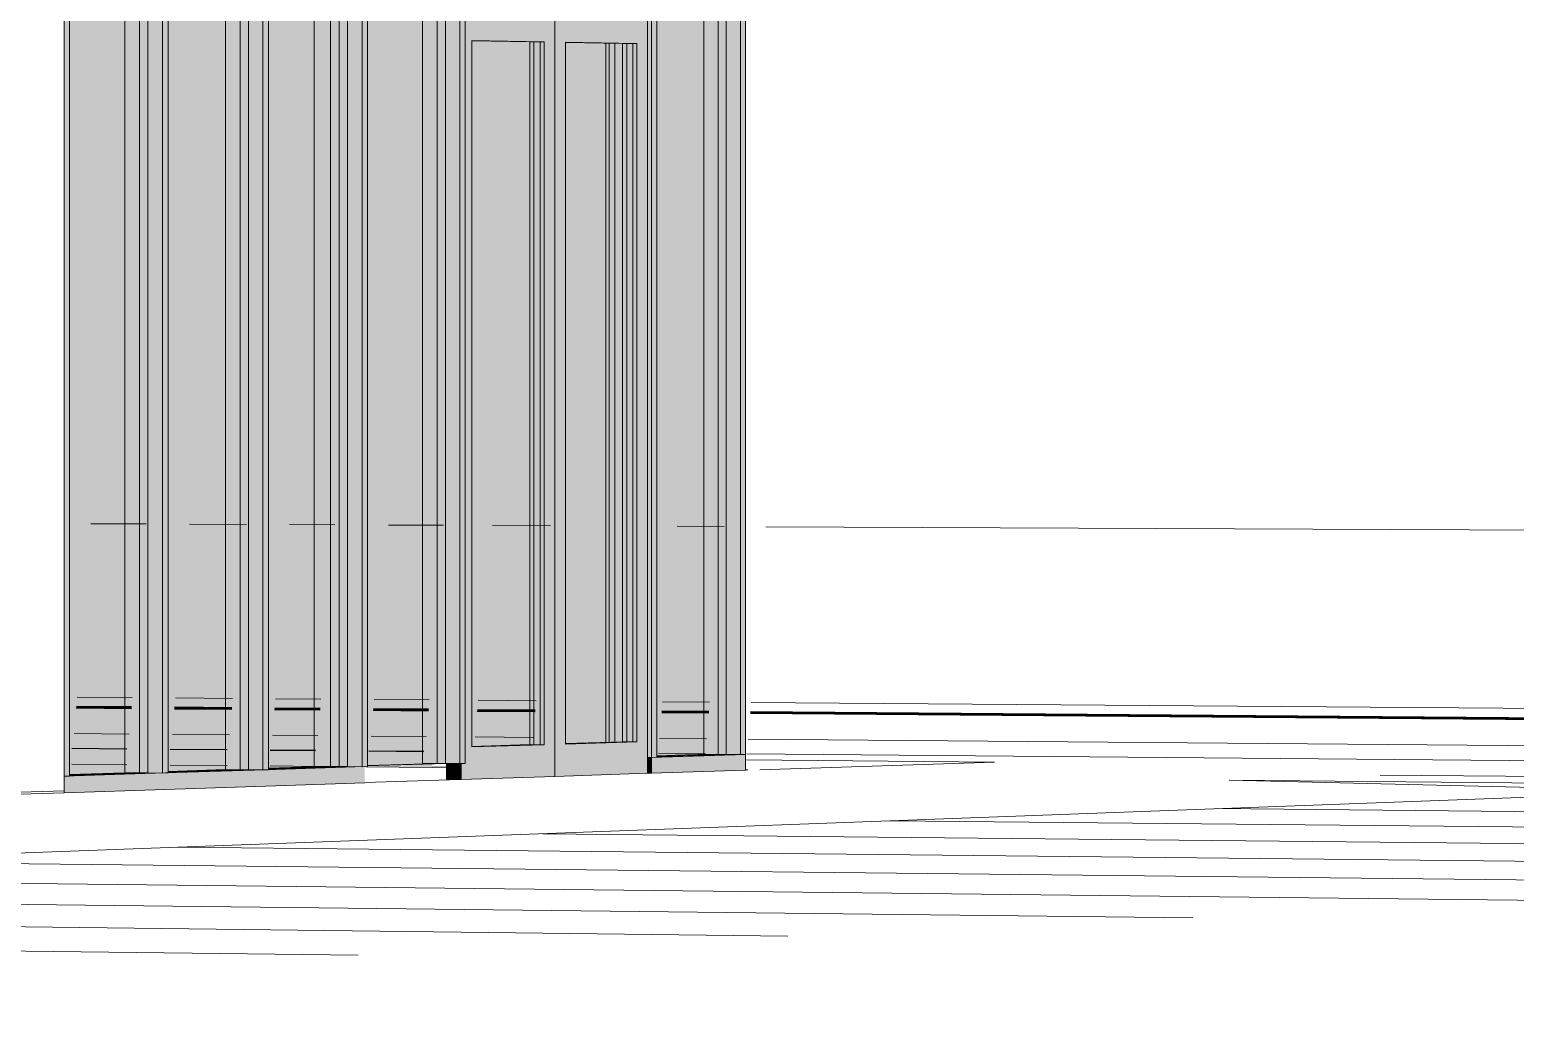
# Model space of a CAD drawing. Header units: inches. Extents: x 31155.6 to 31160.43, y 58.98 to 66.18.
# Drawn here: x 31159.108 to 31159.1615, y 59.9736 to 60.0096 of the extents above; entities that cross this region are included whole.
import ezdxf

# ---------------------------------------------------------------- set-up
doc = ezdxf.new("R2010")
doc.units = ezdxf.units.IN
doc.header["$MEASUREMENT"] = 0
doc.linetypes.add('Center 1_4_', pattern=[0.53125, 0.25, -0.09375, 0.09375, -0.09375])
doc.linetypes.add('Hidden', pattern=[0.28125, 0.1875, -0.09375])
for name, color, linetype, lineweight in [('A-DOOR', 31, 'Continuous', 13), ('A-FLOR-OTLN', 90, 'Continuous', 9), ('A-GLAZ-CURT', 52, 'Continuous', 9), ('A-GLAZ-CWMG', 51, 'Continuous', 9), ('A-PROP-SBCK', 71, 'Hidden', 50), ('A-WALL-PATT', 111, 'Continuous', 13), ('C-BLDG-PADS', 91, 'Continuous', 9), ('C-TOPO', 7, 'Continuous', 9), ('Conc', 7, 'Continuous', 9), ('EOP-PR', 4, 'Continuous', 9), ('L-SITE-WALL', 31, 'Continuous', 13), ('PAINT', 190, 'Continuous', 9), ('PROP', 3, 'Center 1_4_', 9), ('S-COLS', 52, 'Continuous', 9)]:
    doc.layers.add(name, color=color, linetype=linetype, lineweight=lineweight)

# ---------------------------------------------------------------- blocks, each defined once
blk = doc.blocks.new('FP_59-Looking South East')
at = {"layer": 'A-WALL-PATT', "lineweight": 9}
for p, q in [((-3883.240685, 60.011329), (-3883.240685, 60.026382)), ((-3883.240657, 60.026202), (-3883.240657, 60.026382)), ((-3883.23544, 60.025957), (-3883.240657, 60.026202)), ((-3883.240657, 60.026125), (-3883.23544, 60.025881)), ((-3883.240657, 59.996455), (-3883.240657, 60.026125)), ((-3883.23544, 60.025957), (-3883.23544, 60.026135)), ((-3883.23544, 59.996488), (-3883.23544, 60.025881)), ((-3883.235413, 60.011222), (-3883.235413, 60.026134)), ((-3883.230292, 60.011119), (-3883.230292, 60.025892)), ((-3883.230266, 60.025715), (-3883.230266, 60.025892)), ((-3883.225239, 60.02548), (-3883.230266, 60.025715)), ((-3883.230266, 60.025639), (-3883.225239, 60.025405)), ((-3883.230266, 59.996521), (-3883.230266, 60.025639)), ((-3883.225239, 60.02548), (-3883.225239, 60.025654)), ((-3883.225214, 60.011016), (-3883.225214, 60.025653)), ((-3883.225239, 59.996553), (-3883.225239, 60.025405)), ((-3883.220279, 60.025247), (-3883.220279, 60.02542)), ((-3883.220253, 60.025246), (-3883.220253, 60.025419)), ((-3883.215408, 60.025019), (-3883.215408, 60.02519)), ((-3883.215383, 60.025018), (-3883.215383, 60.02519)), ((-3883.210624, 60.024795), (-3883.210624, 60.024965)), ((-3883.210599, 60.024794), (-3883.210599, 60.024964)), ((-3883.205925, 60.024575), (-3883.205925, 60.024743)), ((-3883.205901, 60.024574), (-3883.205901, 60.024742)), ((-3883.201309, 60.024359), (-3883.201309, 60.024525)), ((-3883.201285, 60.024358), (-3883.201285, 60.024525)), ((-3883.196773, 60.024147), (-3883.196773, 60.024311)), ((-3883.19675, 60.024145), (-3883.19675, 60.024311)), ((-3883.240685, 60.011329), (-3883.242211, 60.01136)), ((-3883.240685, 60.011252), (-3883.242211, 60.011283)), ((-3883.240685, 59.981581), (-3883.240685, 60.011252)), ((-3883.230292, 60.011119), (-3883.235413, 60.011222)), ((-3883.235413, 59.981754), (-3883.235413, 60.011146)), ((-3883.230292, 60.011043), (-3883.235413, 60.011146)), ((-3883.230292, 59.981923), (-3883.230292, 60.011043)), ((-3883.22033, 60.010917), (-3883.225214, 60.011016)), ((-3883.225214, 59.98209), (-3883.225214, 60.010941)), ((-3883.22033, 60.010843), (-3883.225214, 60.010941)), ((-3883.23544, 59.996488), (-3883.240657, 59.996455)), ((-3883.240657, 59.996378), (-3883.23544, 59.996412)), ((-3883.240657, 59.981505), (-3883.240657, 59.996378)), ((-3883.23544, 59.981677), (-3883.23544, 59.996412)), ((-3883.225239, 59.996553), (-3883.230266, 59.996521)), ((-3883.230266, 59.996445), (-3883.225239, 59.996478)), ((-3883.230266, 59.981848), (-3883.230266, 59.996445)), ((-3883.225239, 59.982014), (-3883.225239, 59.996478)), ((-3883.235413, 59.981754), (-3883.230292, 59.981923)), ((-3883.225214, 59.98209), (-3883.22033, 59.982251)), ((-3883.242211, 59.981531), (-3883.240685, 59.981581))]:
    blk.add_line(p, q, dxfattribs=at)

msp = doc.modelspace()

# ---------------------------------------------------------------- hatches: boundary and pattern name
at = {"layer": 'A-DOOR'}
h = msp.add_hatch(color=256, dxfattribs=at)
h.paths.add_polyline_path([(31159.12357, 59.982658), (31159.126944, 59.98277), (31159.126944, 60.010339), (31159.12357, 60.010406), (31159.12357, 59.983)], flags=0)
h.paths.add_polyline_path([(31159.123956, 59.983825), (31159.123956, 60.009243), (31159.126563, 60.009197), (31159.126563, 59.983905)], flags=0)
h = msp.add_hatch(color=256, dxfattribs=at)
h.paths.add_polyline_path([(31159.126944, 59.98277), (31159.130276, 59.98288), (31159.130276, 60.010273), (31159.126944, 60.010339), (31159.126944, 59.983)], flags=0)
h.paths.add_polyline_path([(31159.127325, 59.983929), (31159.127325, 60.009184), (31159.129899, 60.009138), (31159.129899, 59.984008), (31159.128313, 59.983959)], flags=0)
at = {"layer": 'A-DOOR', "transparency": 33554496}
for points in [[(31159.123807, 59.983826), (31159.126415, 59.983906), (31159.126415, 60.009196), (31159.123807, 60.009242), (31159.123807, 59.990186)], [(31159.127177, 59.98393), (31159.129752, 59.984009), (31159.129752, 60.009138), (31159.127177, 60.009183), (31159.127177, 59.985795)]]:
    msp.add_hatch(color=256, dxfattribs=at).paths.add_polyline_path(points, flags=0)
at = {"layer": 'A-DOOR'}
for points in [[(31159.126415, 59.983906), (31159.126415, 60.009196), (31159.126046, 60.009195), (31159.126046, 59.983909)], [(31159.126563, 59.983905), (31159.126563, 60.009197), (31159.126415, 60.009195), (31159.126415, 59.983906)], [(31159.129752, 59.984009), (31159.129752, 60.009138), (31159.129384, 60.009136), (31159.129384, 59.984012)], [(31159.129899, 59.984008), (31159.129899, 60.009138), (31159.129752, 60.009136), (31159.129752, 59.984009)]]:
    msp.add_hatch(color=256, dxfattribs=at).paths.add_polyline_path(points, flags=0)
h = msp.add_hatch(color=256, dxfattribs=at)
h.paths.add_polyline_path([(31159.123533, 59.982657), (31159.12357, 59.982658), (31159.12357, 59.983), (31159.12305, 59.983), (31159.12305, 59.982661)], flags=0)
h.paths.add_polyline_path([(31159.12305, 59.983), (31159.12357, 59.983), (31159.12357, 59.983229), (31159.12305, 59.983227)], flags=0)
at = {"layer": 'A-GLAZ-CURT', "transparency": 33554458}
for points in [[(31159.109484, 59.9828), (31159.1123, 59.98289), (31159.1123, 60.01062), (31159.109484, 60.010676), (31159.109484, 59.982889)], [(31159.11303, 59.982913), (31159.115916, 59.983005), (31159.115916, 60.010548), (31159.11303, 60.010605), (31159.11303, 59.983001)], [(31159.116641, 59.983029), (31159.119485, 59.983119), (31159.119485, 60.010478), (31159.116641, 60.010534), (31159.116641, 59.983118)], [(31159.120204, 59.983142), (31159.123005, 59.983232), (31159.123005, 60.010408), (31159.120204, 60.010463), (31159.120204, 59.990187)], [(31159.130613, 59.983475), (31159.133112, 59.983556), (31159.133112, 60.010208), (31159.130613, 60.010257), (31159.130613, 59.983556)]]:
    msp.add_hatch(color=256, dxfattribs=at).paths.add_polyline_path(points, flags=0)
at = {"layer": 'A-GLAZ-CWMG'}
for points in [[(31159.109278, 59.982772), (31159.109482, 59.982778), (31159.109482, 60.010986), (31159.109278, 60.01099), (31159.109278, 59.990187)], [(31159.1123, 59.982894), (31159.1123, 60.010617), (31159.111471, 60.010613), (31159.111471, 59.982898), (31159.111572, 59.982901)], [(31159.112827, 59.982889), (31159.112827, 60.01062), (31159.1123, 60.010613), (31159.1123, 59.982894), (31159.112639, 59.982891)], [(31159.112827, 59.982885), (31159.113028, 59.982892), (31159.113028, 60.010619), (31159.112827, 60.010623), (31159.112827, 59.990187)], [(31159.115916, 59.98301), (31159.115916, 60.010546), (31159.115092, 60.010542), (31159.115092, 59.983013), (31159.115191, 59.983016)], [(31159.116441, 59.983005), (31159.116441, 60.010549), (31159.115916, 60.010542), (31159.115916, 59.98301), (31159.116254, 59.983007)], [(31159.116441, 59.983001), (31159.116639, 59.983007), (31159.116639, 60.010547), (31159.116441, 60.010551), (31159.116441, 59.990187)], [(31159.118615, 59.983125), (31159.118876, 59.98313), (31159.118876, 60.010472), (31159.11828, 60.010471), (31159.11828, 59.983128)], [(31159.119485, 59.983123), (31159.119485, 60.010475), (31159.118664, 60.010471), (31159.118664, 59.983127), (31159.118762, 59.98313)], [(31159.120007, 59.983119), (31159.120007, 60.010478), (31159.119485, 60.010471), (31159.119485, 59.983123)], [(31159.120007, 59.983115), (31159.120203, 59.983121), (31159.120203, 60.010477), (31159.120007, 60.010481), (31159.120007, 59.990187)], [(31159.123005, 59.983232), (31159.123005, 60.010405), (31159.122189, 60.010402), (31159.122189, 59.983239)], [(31159.123525, 59.983227), (31159.123525, 60.010408), (31159.123005, 60.010402), (31159.123005, 59.983232)], [(31159.123525, 59.983227), (31159.123718, 59.983233), (31159.123718, 60.010407), (31159.123525, 60.010411), (31159.123525, 59.990186)], [(31159.130423, 59.983448), (31159.130423, 60.010272), (31159.130276, 60.010265), (31159.130276, 59.983449)], [(31159.130423, 59.983448), (31159.130611, 59.983454), (31159.130611, 60.01027), (31159.130423, 60.010274), (31159.130423, 59.985795)], [(31159.132932, 59.983556), (31159.133112, 59.983556), (31159.133112, 60.010208), (31159.132307, 60.010203), (31159.132307, 59.983561), (31159.132708, 59.983558)], [(31159.133624, 59.983556), (31159.133624, 60.01021), (31159.133112, 60.010203), (31159.133112, 59.983556)], [(31159.133624, 59.98355), (31159.13381, 59.983556), (31159.13381, 60.01049), (31159.133624, 60.010494), (31159.133624, 59.990186)], [(31159.1291, 59.984003), (31159.129386, 59.984012), (31159.129386, 60.009136), (31159.1291, 60.009136), (31159.1291, 59.984008)], [(31159.111542, 59.983186), (31159.111542, 59.983747), (31159.109563, 59.983764), (31159.109563, 59.983204)], [(31159.130423, 59.982877), (31159.130423, 59.983448), (31159.130276, 59.983449), (31159.130276, 59.982878)], [(31159.130423, 59.982877), (31159.13381, 59.982989), (31159.13381, 59.983556), (31159.130423, 59.983448)], [(31159.109278, 59.982178), (31159.112928, 59.982298), (31159.112928, 59.982889), (31159.109278, 59.982772)], [(31159.112928, 59.982298), (31159.11654, 59.982418), (31159.11654, 59.983004), (31159.112928, 59.982889)], [(31159.11654, 59.982418), (31159.120105, 59.982536), (31159.120105, 59.983118), (31159.11654, 59.983004)], [(31159.12253, 59.983089), (31159.12253, 59.983214), (31159.120249, 59.983109)]]:
    msp.add_hatch(color=256, dxfattribs=at).paths.add_polyline_path(points, flags=0)
h = msp.add_hatch(color=256, dxfattribs=at)
h.paths.add_polyline_path([(31159.118653, 59.983123), (31159.118327, 59.983128), (31159.118327, 59.983688), (31159.116698, 59.983702), (31159.116698, 59.98314), (31159.118327, 59.983126)], flags=0)
h.paths.add_polyline_path([(31159.120249, 59.983141), (31159.12253, 59.983235), (31159.122224, 59.983238), (31159.122224, 59.983655), (31159.120249, 59.983672)], flags=0)
h.paths.add_polyline_path([(31159.115151, 59.983154), (31159.115151, 59.983716), (31159.113098, 59.983733), (31159.113098, 59.983172)], flags=0)
at = {"layer": 'S-COLS'}
for points in [[(31159.127343, 59.983948), (31159.128778, 59.984012), (31159.128778, 60.009147), (31159.127343, 60.009172), (31159.127343, 59.984008)], [(31159.128777, 59.983993), (31159.128903, 59.984012), (31159.128903, 60.009145), (31159.128777, 60.009136), (31159.128777, 59.984008)], [(31159.128903, 59.983997), (31159.129107, 59.984012), (31159.129107, 60.009141), (31159.128903, 60.009136), (31159.128903, 59.984008)]]:
    msp.add_hatch(color=256, dxfattribs=at).paths.add_polyline_path(points, flags=0)

# ---------------------------------------------------------------- linework, layer by layer
at = {"layer": 'A-DOOR'}
for p, q in [((31159.126944, 60.010339), (31159.126944, 59.982768)), ((31159.126944, 59.982768), (31159.126944, 60.010339)), ((31159.130276, 60.010273), (31159.130276, 59.982878)), ((31159.123956, 60.009243), (31159.123956, 59.983825)), ((31159.123956, 60.009243), (31159.126563, 60.009197)), ((31159.123957, 60.009235), (31159.126193, 60.009195)), ((31159.126046, 60.009195), (31159.123957, 60.009231)), ((31159.126415, 60.009196), (31159.126046, 60.009195)), ((31159.126046, 59.983909), (31159.126046, 60.009195)), ((31159.126193, 60.009195), (31159.126415, 60.009196)), ((31159.126193, 60.009195), (31159.126193, 59.983908)), ((31159.126563, 60.009197), (31159.126415, 60.009196)), ((31159.126415, 60.009196), (31159.126415, 59.983906)), ((31159.126563, 59.983905), (31159.126563, 60.009197)), ((31159.127325, 60.009184), (31159.127325, 59.983929)), ((31159.127325, 60.009184), (31159.129899, 60.009138)), ((31159.127326, 60.009175), (31159.129531, 60.009137)), ((31159.129384, 60.009136), (31159.127327, 60.009172)), ((31159.129752, 60.009138), (31159.129384, 60.009136)), ((31159.129384, 59.984012), (31159.129384, 60.009136)), ((31159.129531, 60.009137), (31159.129752, 60.009138)), ((31159.129531, 60.009137), (31159.129531, 59.984011)), ((31159.129752, 60.009138), (31159.129752, 59.984009)), ((31159.129899, 60.009138), (31159.129752, 60.009138)), ((31159.129899, 59.984008), (31159.129899, 60.009138)), ((31159.127325, 59.983929), (31159.129899, 59.984008)), ((31159.129531, 59.984011), (31159.127326, 59.983943)), ((31159.127327, 59.983949), (31159.129384, 59.984012)), ((31159.129752, 59.984009), (31159.129384, 59.984012)), ((31159.129752, 59.984009), (31159.129531, 59.984011)), ((31159.129899, 59.984008), (31159.129752, 59.984009)), ((31159.123956, 59.983825), (31159.126563, 59.983905)), ((31159.123957, 59.983845), (31159.126046, 59.983909)), ((31159.126193, 59.983908), (31159.123957, 59.983839)), ((31159.126415, 59.983906), (31159.126046, 59.983909)), ((31159.126193, 59.983908), (31159.126415, 59.983906)), ((31159.126563, 59.983905), (31159.126415, 59.983906)), ((31159.12305, 59.982661), (31159.12305, 59.983231)), ((31159.12357, 59.982657), (31159.12357, 59.983229)), ((31159.130276, 59.982878), (31159.126944, 59.982768)), ((31159.12305, 59.982661), (31159.123533, 59.982657)), ((31159.123533, 59.982657), (31159.12357, 59.982657)), ((31159.126944, 59.982768), (31159.12357, 59.982657))]:
    msp.add_line(p, q, dxfattribs=at)
at = {"layer": 'A-FLOR-OTLN'}
for p, q in [((31159.151212, 59.982626), (31159.167814, 59.982231)), ((31159.151212, 59.982626), (31159.173187, 59.982429)), ((31159.156648, 59.982816), (31159.178441, 59.982624))]:
    msp.add_line(p, q, dxfattribs=at)
at = {"layer": 'A-GLAZ-CURT'}
for p, q in [((31159.111998, 60.010618), (31159.111998, 59.982893)), ((31159.1123, 59.98289), (31159.1123, 60.01062)), ((31159.115617, 60.010547), (31159.115617, 59.983008)), ((31159.115916, 59.983005), (31159.115916, 60.010548)), ((31159.119186, 60.010476), (31159.119186, 59.983122)), ((31159.119485, 59.983119), (31159.119485, 60.010478)), ((31159.122708, 60.010406), (31159.122708, 59.983234)), ((31159.123005, 59.983232), (31159.123005, 60.010408)), ((31159.132819, 60.010206), (31159.132819, 59.983557)), ((31159.133112, 59.983554), (31159.133112, 60.010208)), ((31159.130613, 59.983475), (31159.133112, 59.983554)), ((31159.132819, 59.983557), (31159.130614, 59.983486)), ((31159.132819, 59.983557), (31159.133112, 59.983554)), ((31159.109484, 59.9828), (31159.1123, 59.98289)), ((31159.111998, 59.982893), (31159.109485, 59.982813)), ((31159.111998, 59.982893), (31159.1123, 59.98289)), ((31159.11303, 59.982913), (31159.115916, 59.983005)), ((31159.115617, 59.983008), (31159.113031, 59.982926)), ((31159.115617, 59.983008), (31159.115916, 59.983005)), ((31159.116641, 59.983029), (31159.119485, 59.983119)), ((31159.119186, 59.983122), (31159.116642, 59.983041)), ((31159.119186, 59.983122), (31159.119485, 59.983119)), ((31159.120204, 59.983142), (31159.123005, 59.983232)), ((31159.122708, 59.983234), (31159.120205, 59.983155)), ((31159.122708, 59.983234), (31159.123005, 59.983232))]:
    msp.add_line(p, q, dxfattribs=at)
at = {"layer": 'A-GLAZ-CWMG'}
for p, q in [((31159.109482, 59.982778), (31159.109482, 60.010986)), ((31159.111471, 60.010615), (31159.111471, 59.982898)), ((31159.112827, 60.010623), (31159.112827, 59.982885)), ((31159.113028, 59.982892), (31159.113028, 60.010619)), ((31159.115092, 60.010544), (31159.115092, 59.983013)), ((31159.116441, 60.010551), (31159.116441, 59.983001)), ((31159.116639, 59.983007), (31159.116639, 60.010547)), ((31159.11828, 59.983128), (31159.11828, 60.010472)), ((31159.118876, 59.983123), (31159.118876, 60.010476)), ((31159.120007, 60.010481), (31159.120007, 59.983115)), ((31159.120203, 59.983121), (31159.120203, 60.010477)), ((31159.122189, 60.010403), (31159.122189, 59.983239)), ((31159.123525, 60.010411), (31159.123525, 59.983227)), ((31159.123718, 59.983233), (31159.123718, 60.010407)), ((31159.130423, 60.010274), (31159.130423, 59.983448)), ((31159.130611, 59.983454), (31159.130611, 60.01027)), ((31159.132307, 60.010224), (31159.132307, 59.983561)), ((31159.133624, 60.010494), (31159.133624, 59.98355)), ((31159.13381, 59.983556), (31159.13381, 60.01049)), ((31159.1291, 60.009149), (31159.1291, 59.984029)), ((31159.111542, 59.983747), (31159.109563, 59.983764)), ((31159.111543, 59.983763), (31159.109564, 59.98378)), ((31159.115151, 59.983716), (31159.113098, 59.983733)), ((31159.115152, 59.983732), (31159.113099, 59.98375)), ((31159.118327, 59.983688), (31159.116698, 59.983702)), ((31159.118329, 59.983705), (31159.116699, 59.983719)), ((31159.122224, 59.983655), (31159.120249, 59.983672)), ((31159.122226, 59.983672), (31159.12025, 59.983689)), ((31159.130423, 59.983448), (31159.130276, 59.983449)), ((31159.130423, 59.983448), (31159.130276, 59.983449)), ((31159.13381, 59.983556), (31159.130423, 59.983448)), ((31159.130611, 59.983454), (31159.130423, 59.983448)), ((31159.130423, 59.982877), (31159.130423, 59.983448)), ((31159.132307, 59.983561), (31159.130616, 59.983507)), ((31159.133112, 59.983554), (31159.132307, 59.983561)), ((31159.133624, 59.98355), (31159.133112, 59.983554)), ((31159.13381, 59.983556), (31159.133624, 59.98355)), ((31159.13381, 59.983556), (31159.13381, 59.982989)), ((31159.112928, 59.982889), (31159.109291, 59.982772)), ((31159.111471, 59.982898), (31159.109486, 59.982834)), ((31159.109563, 59.983204), (31159.111542, 59.983186)), ((31159.1123, 59.98289), (31159.111471, 59.982898)), ((31159.112827, 59.982885), (31159.1123, 59.98289)), ((31159.113028, 59.982892), (31159.112827, 59.982885)), ((31159.11654, 59.983004), (31159.112928, 59.982889)), ((31159.115092, 59.983013), (31159.113033, 59.982947)), ((31159.113098, 59.983172), (31159.115151, 59.983154)), ((31159.115916, 59.983005), (31159.115092, 59.983013)), ((31159.116441, 59.983001), (31159.115916, 59.983005)), ((31159.116639, 59.983007), (31159.116441, 59.983001)), ((31159.120105, 59.983118), (31159.11654, 59.983004)), ((31159.118615, 59.983125), (31159.116644, 59.983062)), ((31159.116698, 59.98314), (31159.118327, 59.983126)), ((31159.118876, 59.983123), (31159.11828, 59.983128)), ((31159.118925, 59.983124), (31159.118876, 59.983123)), ((31159.119485, 59.983119), (31159.118877, 59.983125)), ((31159.120007, 59.983115), (31159.119485, 59.983119)), ((31159.120203, 59.983121), (31159.120007, 59.983115)), ((31159.120151, 59.98311), (31159.12253, 59.983089)), ((31159.123005, 59.983232), (31159.122189, 59.983239)), ((31159.123525, 59.983227), (31159.123005, 59.983232)), ((31159.123718, 59.983233), (31159.123525, 59.983227)), ((31159.130276, 59.982878), (31159.130423, 59.982877)), ((31159.130423, 59.982877), (31159.13381, 59.982989)), ((31159.109482, 59.982778), (31159.109291, 59.982772)), ((31159.112928, 59.982298), (31159.11654, 59.982418)), ((31159.11654, 59.982418), (31159.120105, 59.982536)), ((31159.109291, 59.982178), (31159.112928, 59.982298))]:
    msp.add_line(p, q, dxfattribs=at)
at = {"layer": 'A-PROP-SBCK', "linetype": 'Continuous'}
for p, q in [((31159.109727, 59.985267), (31159.111707, 59.985252)), ((31159.113264, 59.985239), (31159.115317, 59.985223)), ((31159.116865, 59.985211), (31159.118495, 59.985198)), ((31159.120418, 59.985183), (31159.122394, 59.985168)), ((31159.124159, 59.985154), (31159.126241, 59.985137)), ((31159.130795, 59.985102), (31159.132482, 59.985088)), ((31159.133985, 59.985077), (31159.194187, 59.984603))]:
    msp.add_line(p, q, dxfattribs=at)
at = {"layer": 'C-BLDG-PADS'}
for p, q in [((31159.123086, 59.983095), (31159.12253, 59.9831)), ((31159.133894, 59.982999), (31159.133811, 59.983)), ((31159.133811, 59.982996), (31159.133894, 59.982999)), ((31159.120105, 59.982544), (31159.123533, 59.982657))]:
    msp.add_line(p, q, dxfattribs=at)
at = {"layer": 'C-TOPO'}
for p, q in [((31159.112234, 59.991847), (31159.110252, 59.991856)), ((31159.11585, 59.991831), (31159.113793, 59.99184)), ((31159.119032, 59.991817), (31159.117399, 59.991824)), ((31159.122936, 59.9918), (31159.120957, 59.991809)), ((31159.126789, 59.991783), (31159.124704, 59.991792)), ((31159.133038, 59.991756), (31159.131349, 59.991763)), ((31159.194832, 59.991484), (31159.134543, 59.991749)), ((31159.123086, 59.983095), (31159.12253, 59.9831)), ((31159.123086, 59.983095), (31159.12253, 59.9831)), ((31159.133894, 59.982999), (31159.133811, 59.983)), ((31159.133894, 59.982999), (31159.133811, 59.983)), ((31159.133894, 59.982999), (31159.133811, 59.982996)), ((31159.133811, 59.982996), (31159.133894, 59.982999)), ((31159.123533, 59.982657), (31159.120105, 59.982544)), ((31159.120105, 59.982544), (31159.123533, 59.982657))]:
    msp.add_line(p, q, dxfattribs=at)
at = {"layer": 'Conc'}
for p, q in [((31159.130671, 59.983604), (31159.132357, 59.98359)), ((31159.133859, 59.983577), (31159.190997, 59.983088)), ((31159.188608, 59.982999), (31158.672447, 59.963916)), ((31159.142772, 59.983279), (31159.133841, 59.983356)), ((31159.134327, 59.983), (31159.142772, 59.983279))]:
    msp.add_line(p, q, dxfattribs=at)
at = {"layer": 'EOP-PR'}
for p, q in [((31159.109723, 59.985217), (31159.111703, 59.985201)), ((31159.11326, 59.985189), (31159.115313, 59.985173)), ((31159.116861, 59.985161), (31159.118491, 59.985148)), ((31159.120414, 59.985133), (31159.12239, 59.985118)), ((31159.124155, 59.985104), (31159.126237, 59.985088)), ((31159.130791, 59.985052), (31159.132478, 59.985039)), ((31159.133981, 59.985027), (31159.194183, 59.984558)), ((31159.11163, 59.984291), (31159.109651, 59.984307)), ((31159.11524, 59.984261), (31159.113187, 59.984278)), ((31159.118417, 59.984235), (31159.116787, 59.984248)), ((31159.122315, 59.984202), (31159.120339, 59.984219)), ((31159.126162, 59.984171), (31159.12408, 59.984188)), ((31159.132401, 59.984119), (31159.130715, 59.984133)), ((31159.194094, 59.983608), (31159.133904, 59.984106))]:
    msp.add_line(p, q, dxfattribs=at)
at = {"layer": 'L-SITE-WALL'}
for p, q in [((31159.10929, 59.982177), (31159.10929, 60.02525)), ((31159.087409, 59.981453), (31159.10929, 59.982177))]:
    msp.add_line(p, q, dxfattribs=at)
at = {"layer": 'PAINT'}
for p, q in [((31159.193868, 59.981199), (31159.150801, 59.981608)), ((31159.193815, 59.98063), (31159.139019, 59.981166)), ((31159.189046, 59.979429), (31159.113374, 59.980218)), ((31159.193758, 59.980025), (31159.126512, 59.980704)), ((31159.176698, 59.978877), (31159.099558, 59.979707)), ((31159.163669, 59.978293), (31159.08501, 59.979169)), ((31159.149899, 59.977677), (31159.069669, 59.978602)), ((31159.135324, 59.977024), (31159.05347, 59.978003)), ((31159.119871, 59.976332), (31159.036338, 59.97737))]:
    msp.add_line(p, q, dxfattribs=at)
at = {"layer": 'PROP', "linetype": 'Continuous'}
for p, q in [((31159.109755, 59.985614), (31159.111735, 59.985599)), ((31159.113291, 59.985587), (31159.115345, 59.985571)), ((31159.116893, 59.985559), (31159.118523, 59.985547)), ((31159.120446, 59.985532), (31159.122423, 59.985517)), ((31159.124188, 59.985503), (31159.12627, 59.985487)), ((31159.130825, 59.985453), (31159.132511, 59.98544)), ((31159.134014, 59.985428), (31159.194221, 59.984966))]:
    msp.add_line(p, q, dxfattribs=at)
at = {"layer": 'S-COLS'}
for p, q in [((31159.128777, 60.009147), (31159.128777, 59.983993)), ((31159.128903, 60.009145), (31159.128903, 59.983997))]:
    msp.add_line(p, q, dxfattribs=at)

# ---------------------------------------------------------------- block references
at = {"layer": 'L-SITE-WALL', "lineweight": 9}
msp.add_blockref('FP_59-Looking South East', (35042.32962, 0), dxfattribs=at)

doc.saveas('drawing.dxf')
